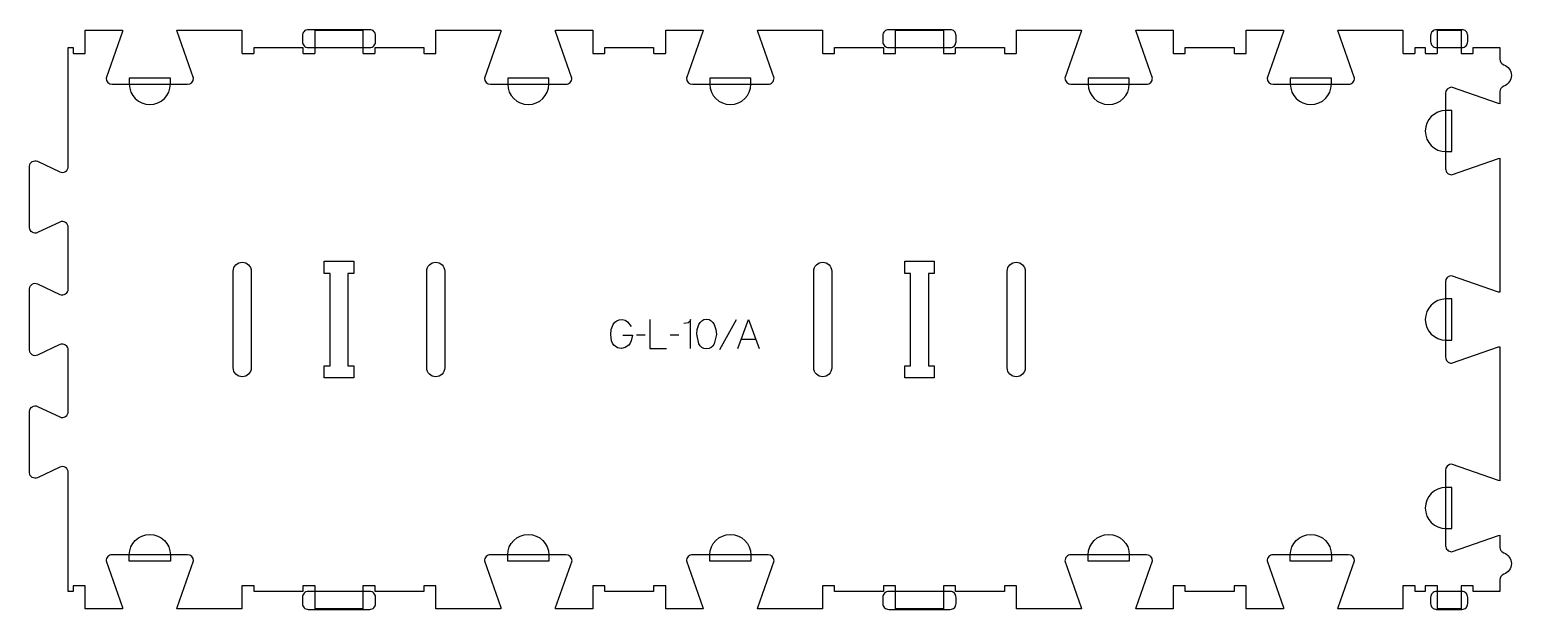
# Model space of a CAD drawing. Header units: millimetres. Extents: x -763 to 769, y -300 to 300.
import ezdxf

# ---------------------------------------------------------------- set-up
doc = ezdxf.new("R2010")
doc.units = ezdxf.units.MM
for name, color, linetype, true_color in [('1_ANYTOOL_1MMDEEP_LABELS_S', 2, 'Continuous', 0xffff00), ('3_ANYTOOL_CUTTHROUGH_INSID', 4, 'Continuous', 0x00ffff), ('4_ANYTOOL_CUTTHROUGH_OUTSI', 5, 'Continuous', 0x0000ff), ('5_ANYTOOL_HALF_MILL_9MM_IN', 3, 'Continuous', 0x00ff00)]:
    doc.layers.add(name, color=color, linetype=linetype, true_color=true_color)

msp = doc.modelspace()

# ---------------------------------------------------------------- linework, layer by layer
at = {"layer": '1_ANYTOOL_1MMDEEP_LABELS_S'}
for p, q in [((-32.3, -0.5), (-49.5, -31.2)), ((-126.5, -16.1), (-135.3, -16.2)), ((-91.6, -16.1), (-100.4, -16.2)), ((-27.1, -20.4), (-12.2, -20.4))]:
    msp.add_line(p, q, dxfattribs=at)
for points in [[(-79.5, -30), (-79.5, 0), (-79.8, -1.1), (-80.3, -2), (-81.1, -2.8), (-82.1, -3.4), (-86.5, -4.3)], [(-149.4, -16.2), (-139.6, -16.2), (-140.7, -22.2), (-141.8, -24.5), (-143.4, -26.5), (-147, -29.1), (-151, -30), (-153.1, -29.8), (-155, -29.2), (-158.6, -26.5), (-160.1, -24.5), (-161.2, -22), (-162, -15.5), (-161.4, -10.2), (-159.4, -5.1), (-157.8, -2.8), (-155.8, -1.3), (-153.3, -0.3), (-150.3, 0), (-147.1, -0.6), (-144.5, -2.3), (-140.8, -7.4)], [(-121.4, 0), (-121.4, -30), (-104.3, -30)], [(-30.6, -30), (-19.7, 0), (-8.6, -30)]]:
    msp.add_lwpolyline(points, dxfattribs=at)
msp.add_lwpolyline([(-63, 0.3), (-60.3, -0.1), (-58, -1.3), (-56.3, -3), (-54.9, -5.1), (-53.3, -10.2), (-52.8, -15.4), (-55, -25.3), (-56.3, -27.5), (-58, -29), (-60.3, -29.9), (-63, -30.3), (-65.7, -29.9), (-67.9, -29), (-69.7, -27.4), (-71, -25.2), (-73.1, -15.3), (-72.6, -10.2), (-71, -5.1), (-69.7, -3), (-67.9, -1.3), (-65.7, -0.1)], close=True, dxfattribs=at)
at = {"layer": '3_ANYTOOL_CUTTHROUGH_INSID'}
for points in [[(-533.6, -50, -1), (-552.1, -50), (-552.1, 50, -1), (-533.6, 50)], [(-352.1, -50), (-352.1, 50, -1), (-333.6, 50), (-333.6, -50, -1)], [(66.4, -50, -1), (47.9, -50), (47.9, 50, -1), (66.4, 50)], [(247.9, -50), (247.9, 50, -1), (266.4, 50), (266.4, -50, -1)]]:
    msp.add_lwpolyline(points, format="xyb", close=True, dxfattribs=at)
for points in [[(-458.1, 60.2), (-427.6, 60.2), (-427.6, 47.7), (-433.6, 47.7), (-433.6, -47.8), (-427.6, -47.8), (-427.6, -60.3), (-458.1, -60.3), (-458.1, -47.8), (-452.1, -47.8), (-452.1, 47.7), (-458.1, 47.7)], [(141.9, 60.2), (172.4, 60.2), (172.4, 47.7), (166.4, 47.7), (166.4, -47.8), (172.4, -47.8), (172.4, -60.3), (141.9, -60.3), (141.9, -47.8), (147.9, -47.8), (147.9, 47.7), (141.9, 47.7)]]:
    msp.add_lwpolyline(points, close=True, dxfattribs=at)
at = {"layer": '4_ANYTOOL_CUTTHROUGH_OUTSI'}
msp.add_lwpolyline([(-610, 297.9), (-610.3, 299.2), (-543.1, 299.2), (-543.1, 275.5, 0.414214), (-542.8, 275.2), (-530.8, 275.2, 0.414214), (-530.6, 275.5), (-530.6, 281.2), (-480.1, 281.2), (-480.1, 275.5, 0.414214), (-479.8, 275.2), (-467.8, 275.2, 0.414214), (-467.6, 275.5), (-467.6, 299.2), (-418.1, 299.2), (-418.1, 275.5, 0.414214), (-417.8, 275.2), (-405.8, 275.2, 0.414214), (-405.6, 275.5), (-405.6, 281.2), (-355.1, 281.2), (-355.1, 275.5, 0.414214), (-354.8, 275.2), (-342.8, 275.2, 0.414214), (-342.6, 275.5), (-342.6, 299.2), (-275.4, 299.2), (-275.6, 297.9), (-292.5, 249.5), (-292.1, 247.2), (-290.7, 245.1), (-288.6, 243.7), (-286.3, 243.2), (-208.3, 243.2, 0.419618), (-202.1, 249.6), (-219, 297.9), (-219.2, 299.2), (-180.6, 299.2), (-180.6, 275.5, 0.414214), (-180.3, 275.2), (-168.3, 275.2, 0.414214), (-168.1, 275.5), (-168.1, 281.2), (-117.6, 281.2), (-117.6, 275.5, 0.414214), (-117.3, 275.2), (-105.3, 275.2, 0.414214), (-105.1, 275.5), (-105.1, 299.2), (-66.5, 299.2), (-66.7, 297.9), (-83.6, 249.5), (-83.2, 247.2), (-81.8, 245.1), (-79.7, 243.7), (-77.4, 243.2), (0.6, 243.2, 0.419618), (6.8, 249.6), (-10.1, 297.9), (-10.3, 299.2), (56.9, 299.2), (56.9, 275.5, 0.414214), (57.2, 275.2), (69.2, 275.2, 0.414214), (69.4, 275.5), (69.4, 281.2), (119.9, 281.2), (119.9, 275.5, 0.414214), (120.2, 275.2), (132.2, 275.2, 0.414214), (132.4, 275.5), (132.4, 299.2), (181.9, 299.2), (181.9, 275.5, 0.414214), (182.2, 275.2), (194.2, 275.2, 0.414214), (194.4, 275.5), (194.4, 281.2), (244.9, 281.2), (244.9, 275.5, 0.414214), (245.2, 275.2), (257.2, 275.2, 0.414214), (257.4, 275.5), (257.4, 299.2), (324.6, 299.2), (324.4, 297.9), (307.5, 249.5), (307.9, 247.2), (309.3, 245.1), (311.4, 243.7), (313.7, 243.2), (391.7, 243.2, 0.419618), (397.9, 249.6), (381, 297.9), (380.8, 299.2), (419.4, 299.2), (419.4, 275.5, 0.414214), (419.7, 275.2), (431.7, 275.2, 0.414214), (431.9, 275.5), (431.9, 281.2), (482.4, 281.2), (482.4, 275.5, 0.414214), (482.7, 275.2), (494.7, 275.2, 0.414214), (494.9, 275.5), (494.9, 299.2), (533.5, 299.2), (533.3, 297.9), (516.4, 249.5), (516.8, 247.2), (518.2, 245.1), (520.3, 243.7), (522.6, 243.2), (600.6, 243.2, 0.419618), (606.8, 249.6), (589.9, 297.9), (589.7, 299.2), (656.9, 299.2), (656.9, 275.5, 0.414214), (657.2, 275.2), (669.2, 275.2, 0.414214), (669.4, 275.5), (669.4, 281.2), (679.9, 281.2), (679.9, 275.5, 0.414214), (680.2, 275.2), (692.2, 275.2, 0.414214), (692.4, 275.5), (692.4, 299.2), (716.9, 299.2), (716.9, 275.5, 0.414214), (717.2, 275.2), (729.2, 275.2, 0.414214), (729.4, 275.5), (729.4, 281.2), (756.9, 281.2), (756.9, 269.3, 0.317837), (761.1, 263.5, -0.707107), (761.1, 241.3, 0.317837), (756.9, 235.4), (756.9, 223), (755.5, 223.2), (707.2, 240.1), (704.9, 239.7), (702.7, 238.3), (701.3, 236.2), (700.9, 233.9), (700.9, 155.9, 0.419618), (707.2, 149.7), (755.5, 166.6), (756.9, 166.8), (756.9, 28.1), (755.5, 28.3), (707.2, 45.2), (704.9, 44.8), (702.7, 43.4), (701.3, 41.3), (700.9, 39), (700.9, -39, 0.419618), (707.2, -45.2), (755.5, -28.3), (756.9, -28.1), (756.9, -166.8), (755.5, -166.6), (707.2, -149.7), (704.9, -150.1), (702.7, -151.5), (701.3, -153.6), (700.9, -155.9), (700.9, -233.9, 0.419618), (707.2, -240.1), (755.5, -223.2), (756.9, -223), (756.9, -235.4, 0.317837), (761.1, -241.3, -0.707107), (761.1, -263.5, 0.317837), (756.9, -269.3), (756.9, -281.3), (729.4, -281.3), (729.4, -275.5, 0.414214), (729.2, -275.3), (717.2, -275.3, 0.414214), (716.9, -275.5), (716.9, -299.3), (692.4, -299.3), (692.4, -275.5, 0.414214), (692.2, -275.3), (680.2, -275.3, 0.414214), (679.9, -275.5), (679.9, -281.3), (669.4, -281.3), (669.4, -275.5, 0.414214), (669.2, -275.3), (657.2, -275.3, 0.414214), (656.9, -275.5), (656.9, -299.3), (589.7, -299.3), (590, -297.9), (606.9, -249.5), (606.4, -247.2), (605, -245.1), (602.9, -243.7), (600.6, -243.3), (522.6, -243.3, 0.419618), (516.4, -249.6), (533.3, -297.9), (533.5, -299.3), (494.9, -299.3), (494.9, -275.5, 0.414214), (494.7, -275.3), (482.7, -275.3, 0.414214), (482.4, -275.5), (482.4, -281.3), (431.9, -281.3), (431.9, -275.5, 0.414214), (431.7, -275.3), (419.7, -275.3, 0.414214), (419.4, -275.5), (419.4, -299.3), (380.8, -299.3), (381, -297.9), (398, -249.5), (397.5, -247.2), (396.1, -245.1), (394, -243.7), (391.7, -243.3), (313.7, -243.3, 0.419618), (307.5, -249.6), (324.4, -297.9), (324.6, -299.3), (257.4, -299.3), (257.4, -275.5, 0.414214), (257.2, -275.3), (245.2, -275.3, 0.414214), (244.9, -275.5), (244.9, -281.3), (194.4, -281.3), (194.4, -275.5, 0.414214), (194.2, -275.3), (182.2, -275.3, 0.414214), (181.9, -275.5), (181.9, -299.3), (132.4, -299.3), (132.4, -275.5, 0.414214), (132.2, -275.3), (120.2, -275.3, 0.414214), (119.9, -275.5), (119.9, -281.3), (69.4, -281.3), (69.4, -275.5, 0.414214), (69.2, -275.3), (57.2, -275.3, 0.414214), (56.9, -275.5), (56.9, -299.3), (-10.3, -299.3), (-10, -297.9), (6.9, -249.5), (6.4, -247.2), (5, -245.1), (2.9, -243.7), (0.6, -243.3), (-77.4, -243.3, 0.419618), (-83.6, -249.6), (-66.7, -297.9), (-66.5, -299.3), (-105.1, -299.3), (-105.1, -275.5, 0.414214), (-105.3, -275.3), (-117.3, -275.3, 0.414214), (-117.6, -275.5), (-117.6, -281.3), (-168.1, -281.3), (-168.1, -275.5, 0.414214), (-168.3, -275.3), (-180.3, -275.3, 0.414214), (-180.6, -275.5), (-180.6, -299.3), (-219.2, -299.3), (-219, -297.9), (-202, -249.5), (-202.5, -247.2), (-203.9, -245.1), (-206, -243.7), (-208.3, -243.3), (-286.3, -243.3, 0.419618), (-292.5, -249.6), (-275.6, -297.9), (-275.4, -299.3), (-342.6, -299.3), (-342.6, -275.5, 0.414214), (-342.8, -275.3), (-354.8, -275.3, 0.414214), (-355.1, -275.5), (-355.1, -281.3), (-405.6, -281.3), (-405.6, -275.5, 0.414214), (-405.8, -275.3), (-417.8, -275.3, 0.414214), (-418.1, -275.5), (-418.1, -299.3), (-467.6, -299.3), (-467.6, -275.5, 0.414214), (-467.8, -275.3), (-479.8, -275.3, 0.414214), (-480.1, -275.5), (-480.1, -281.3), (-530.6, -281.3), (-530.6, -275.5, 0.414214), (-530.8, -275.3), (-542.8, -275.3, 0.414214), (-543.1, -275.5), (-543.1, -299.3), (-610.3, -299.3), (-610, -297.9), (-593.1, -249.5), (-593.6, -247.2), (-595, -245.1), (-597.1, -243.7), (-599.4, -243.3), (-677.4, -243.3, 0.419618), (-683.6, -249.6), (-666.7, -297.9), (-666.5, -299.3), (-705.1, -299.3), (-705.1, -275.5, 0.414214), (-705.3, -275.3), (-717.3, -275.3, 0.414214), (-717.6, -275.5), (-717.6, -281.3), (-722.6, -281.3), (-722.6, -158.4, 0.551268), (-731.5, -152.7), (-754.4, -163.6, -0.551268), (-762.6, -158.4), (-762.6, -95, -0.551268), (-754.4, -89.8), (-731.5, -100.7, 0.551268), (-722.6, -95), (-722.6, -31.7, 0.551268), (-731.5, -26), (-754.4, -36.9, -0.551268), (-762.6, -31.7), (-762.6, 31.7, -0.551268), (-754.4, 36.9), (-731.5, 26, 0.551268), (-722.6, 31.7), (-722.6, 95, 0.551268), (-731.5, 100.7), (-754.4, 89.8, -0.551268), (-762.6, 95), (-762.6, 158.4, -0.551268), (-754.4, 163.6), (-731.5, 152.7, 0.551268), (-722.6, 158.4), (-722.6, 281.2), (-717.6, 281.2), (-717.6, 275.5, 0.414214), (-717.3, 275.2), (-705.3, 275.2, 0.414214), (-705.1, 275.5), (-705.1, 299.2), (-666.5, 299.2), (-666.7, 297.9), (-683.6, 249.5), (-683.2, 247.2), (-681.8, 245.1), (-679.7, 243.7), (-677.4, 243.2), (-599.4, 243.2), (-597.1, 243.7), (-595, 245.1), (-593.6, 247.2), (-593.1, 249.5)], format="xyb", close=True, dxfattribs=at)
at = {"layer": '5_ANYTOOL_HALF_MILL_9MM_IN'}
for points in [[(-474.7, 299.7, 0.414214), (-480.7, 293.7), (-480.7, 287.2, 0.414214), (-474.7, 281.2), (-411, 281.2, 0.414214), (-405, 287.2), (-405, 293.7, 0.414214), (-411, 299.7)], [(125.3, 299.7, 0.414214), (119.3, 293.7), (119.3, 287.2, 0.414214), (125.3, 281.2), (189, 281.2, 0.414214), (195, 287.2), (195, 293.7, 0.414214), (189, 299.7)], [(691.5, 299.7, 0.414214), (685.5, 293.7), (685.5, 287.3, 0.414214), (691.5, 281.3), (717.8, 281.3, 0.414214), (723.8, 287.3), (723.8, 293.7, 0.414214), (717.8, 299.7)], [(-659.6, 243.5, 1), (-617.1, 243.5), (-617.1, 249.7), (-659.6, 249.7)], [(-268.5, 243.5, 1), (-226, 243.5), (-226, 249.7), (-268.5, 249.7)], [(-59.6, 243.5, 1), (-17.1, 243.5), (-17.1, 249.7), (-59.6, 249.7)], [(331.5, 243.5, 1), (374, 243.5), (374, 249.7), (331.5, 249.7)], [(540.4, 243.5, 1), (582.9, 243.5), (582.9, 249.7), (540.4, 249.7)], [(701.2, 216.1, 1), (701.2, 173.6), (707.4, 173.6), (707.4, 216.1)], [(701.2, 21.2, 1), (701.2, -21.3), (707.4, -21.3), (707.4, 21.2)], [(701.2, -173.7, 1), (701.2, -216.2), (707.4, -216.2), (707.4, -173.7)], [(-659.6, -243.5, -1), (-617.1, -243.5), (-617.1, -249.8), (-659.6, -249.8)], [(-268.5, -243.5, -1), (-226, -243.5), (-226, -249.8), (-268.5, -249.8)], [(-59.6, -243.5, -1), (-17.1, -243.5), (-17.1, -249.8), (-59.6, -249.8)], [(331.5, -243.5, -1), (374, -243.5), (374, -249.8), (331.5, -249.8)], [(540.4, -243.5, -1), (582.9, -243.5), (582.9, -249.8), (540.4, -249.8)], [(-474.7, -281.3, 0.414214), (-480.7, -287.3), (-480.7, -293.8, 0.414214), (-474.7, -299.8), (-411, -299.8, 0.414214), (-405, -293.8), (-405, -287.3, 0.414214), (-411, -281.3)], [(125.3, -281.3, 0.414214), (119.3, -287.3), (119.3, -293.8, 0.414214), (125.3, -299.8), (189, -299.8, 0.414214), (195, -293.8), (195, -287.3, 0.414214), (189, -281.3)], [(691.5, -281.3, 0.414214), (685.5, -287.3), (685.5, -293.8, 0.414214), (691.5, -299.8), (717.8, -299.8, 0.414214), (723.8, -293.8), (723.8, -287.3, 0.414214), (717.8, -281.3)]]:
    msp.add_lwpolyline(points, format="xyb", close=True, dxfattribs=at)

doc.saveas('drawing.dxf')
